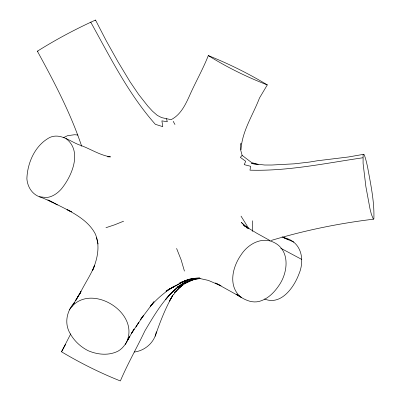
<?xml version="1.0" encoding="UTF-8"?>
<svg xmlns="http://www.w3.org/2000/svg" width="401" height="401" viewBox="0 0 401 401"><rect width="100%" height="100%" fill="white"/><g stroke="black" fill="none" stroke-linecap="round" stroke-linejoin="round"><path stroke-width="0.6" d="M252.435 231.462L252.545 220.756M241.016 149.799C241.988 131.187 252.981 115.057 259.487 98.019L267.297 84.897C248.535 73.548 228.67 63.734 208.314 55.584C202.801 69.579 195.227 82.631 189.222 96.41C185.107 105.433 180.33 115.007 171.077 119.693L161.633 117.618L157.297 115.378L152.54 111.242L147.879 106.175L138.681 94.496L129.954 81.639L117.854 61.543L106.335 40.957L95.513 20.05C75.508 29.098 55.98 39.534 37.378 51.203C54.16 81.869 70.571 113.042 81.684 146.27M373.366 219.207L371.396 214.36L370.008 208.891L365.862 186.525L363.08 163.302L363.116 154.565L363.862 154.28A34.932 2.747 81.2 0 1 367.602 167.122C370.654 184.149 374.484 201.417 373.877 218.781L373.366 219.207C338.685 223.392 304.274 230.48 270.825 240.57M293.798 242.099L283.512 237.628C301.387 240.916 305.301 259.668 298.75 274.49C293.738 287.773 280.76 305.778 264.51 298.996M134.28 352.033C144.846 350.765 154.555 342.454 156.345 331.777M155.207 336.228C159.929 322.284 165.272 308.439 172.605 295.607L169.417 301.101L173.508 294.289M71.573 307.056L74.721 302.204C67.523 309.933 64.386 321.216 68.872 331.126C72.907 339.622 79.744 346.429 88.11 350.685C97.528 354.725 108.681 355.862 118.074 351.136C123.854 347.837 126.982 341.883 129.889 336.168L127.232 340.73L134.109 329.005L131.327 333.697L138.881 322.244L135.919 327.106M180.535 285.126L186.259 281.622L176.686 287.938L168.62 295.863L165.473 299.672L170.956 293.347L179.748 285.622C164.45 297.392 154.596 314.615 144.861 330.93C136.896 347.692 127.633 363.842 120.365 380.95C100.039 372.89 80.31 362.99 61.523 351.802L70.731 333.883M125.277 344.479C143.593 313.537 88.681 279.788 69.358 309.928M73.614 303.813L80.922 291.717L80.12 293.176C84.676 283.738 90.766 275.091 94.661 265.297L92.606 270.339C97.478 258.936 100.425 245.653 95.248 233.828C89.263 222.395 77.974 215.512 67.012 209.553L71.483 211.878L47.809 199.833M65.208 344.965L65.403 344.634L61.523 351.802M173.688 294.555L176.836 290.259M138.104 323.537L143.648 315.256L140.636 319.427L153.999 301.737L150.134 306.635C156.19 299.637 163.292 293.442 170.936 288.249L165.974 291.256L174.706 286.058L169.252 289.281L182.385 282.219M95.102 20.566L95.513 20.05M176.189 291.332L180.55 286.545M363.862 154.28L348.314 156.997L317.201 160.786L309.542 162.064L294.259 163.829L271.863 165.017L264.715 165.017L251.467 163.528L258.224 164.475L251.633 162.6L242.149 155.393L240.319 157.342L245.688 161.282L244.224 164.651L250.635 166.29L249.973 170.159C287.943 171.317 325.457 163.232 362.86 157.773M178.686 288.319L174.38 292.55L182.365 285.377L178.34 288.224L184.6 283.858L191.904 279.998L184.189 283.527L195.292 279.001M177.417 287.091L178.971 286.083M177.312 287.076L178.936 286.159M180.019 285.552L193.793 278.314L180.55 285.121M169.252 289.281L178.751 283.983L187.488 280.018L182.906 281.968L187.072 280.058M167.723 289.938L173.177 287.081M63.218 137.779L67.523 135.703L74.33 134.756A38.045 28.646 -61 0 1 77.944 135.062M182.906 281.968L187.397 280.053M123.613 221.197L114.586 224.831L105.939 227.708M184.114 281.201C189.001 278.926 194.365 277.988 199.738 278.088L194.305 278.334L184.114 281.201L179.828 282.795L189.432 279.201L194.625 278.299L199.487 278.439L208.335 280.394L221.086 285.848M192.465 279.823L195.282 278.951L191.372 280.139L199.763 278.159M196.425 278.665L199.302 278.114M192.495 279.888L200.234 278.464M37.378 51.203L38.035 51.168M267.297 84.897C246.951 77.087 226.776 67.137 208.314 55.584M107.533 156.801L110.496 156.876C99.603 155.207 90.195 148.651 79.879 145.102C70.17 141.688 60.752 132.756 49.909 137.393C35.143 145.147 27.398 162.661 26.882 178.781C27.489 186.615 31.874 194.004 39.463 196.791C44.08 198.315 48.401 200.555 52.827 202.53M39.463 196.791L46.331 197.513A26.802 17.604 -65.6 0 0 61.092 189.292C71.914 176.305 82.852 151.097 65.899 138.51M241.342 143.914L240.304 143.789L240.615 149.763L242.154 155.513M288.745 239.843L282.038 236.79M220.53 285.562L215.522 283.016L241.818 297.607L236.139 294.108C242.901 298.73 250.374 303.432 258.976 301.472C267.903 299.116 274.469 292.264 279.412 284.79C287.983 272.038 290.204 250.585 274.259 242.58C261.973 236.209 248.008 244.079 241.166 254.735C232.64 266.665 227.953 285.452 240.154 296.57M301.823 259.457L280.75 248.229M49.403 200.69L57.388 204.966M269.858 240.48L256.805 233.257L243.643 225.282L248.074 228.349M248.079 228.264L241.347 222.43L245.131 226.4M246.329 227.212L247.091 228.114M241.021 216.099L248.891 228.781M173.192 121.313L174.971 124.526M90.686 22.06C110.255 57.293 128.415 93.939 155.342 124.315L162.766 126.641L161.904 120.861L167.302 121.749L166.485 118.686M176.59 248.44L181.137 259.868L184.435 271.111M96.496 237.678L98.11 244.014M77.829 296.835L75.749 300.419L80.922 291.717L77.829 296.835"/></g></svg>
